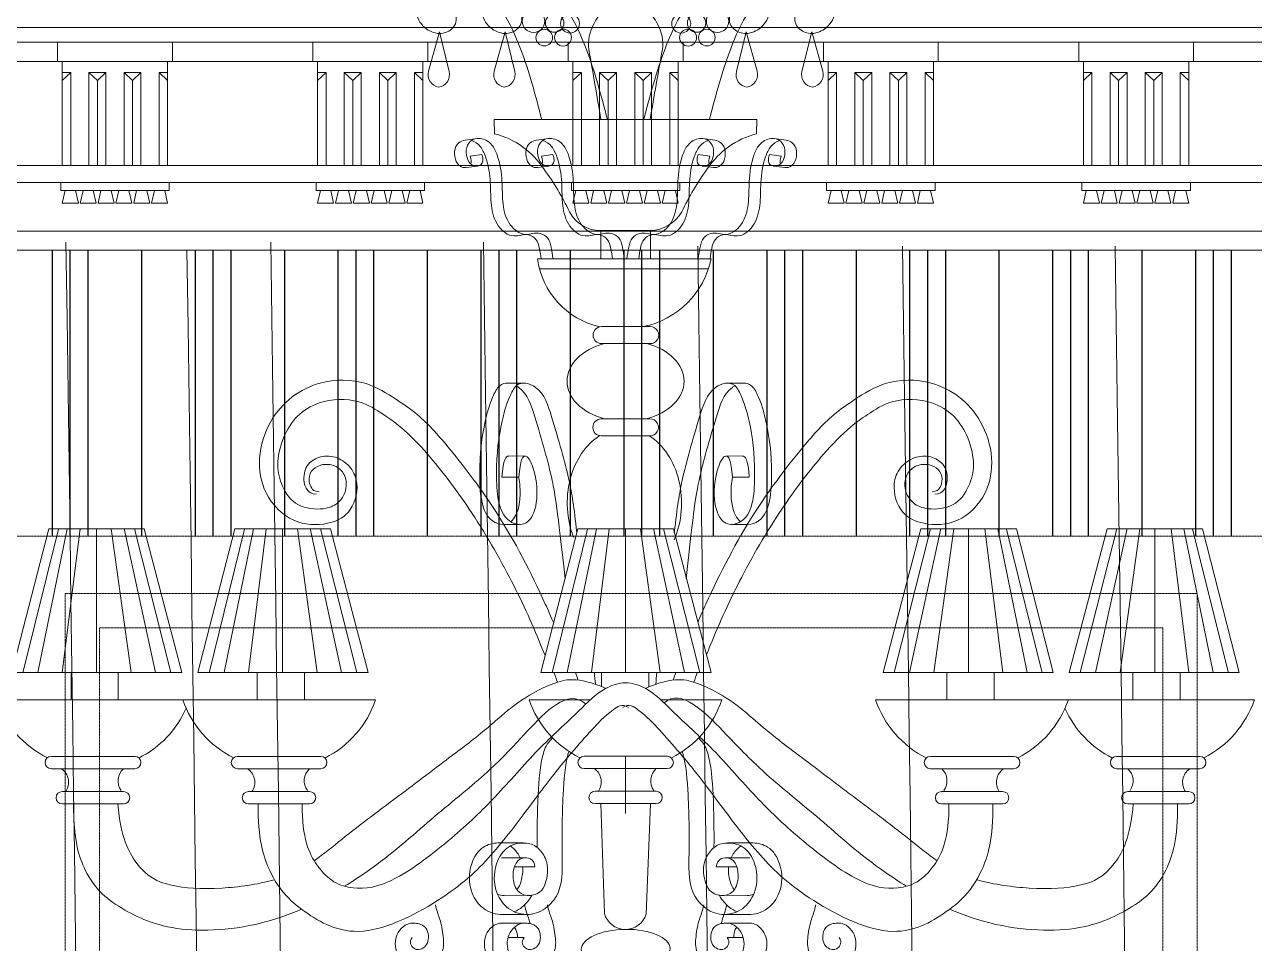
# Model space of a CAD drawing. Header units: inches. Extents: x 274057 to 444617, y 485849 to 635630.
# Drawn here: x 356319 to 357395, y 518693 to 519497 of the extents above; entities that cross this region are included whole.
import ezdxf

# ---------------------------------------------------------------- set-up
doc = ezdxf.new("R2010")
doc.units = ezdxf.units.IN
doc.header["$MEASUREMENT"] = 0
doc.linetypes.add('HIDDEN', pattern=[0.375, 0.25, -0.125])
for name, color, linetype, lineweight in [('CQ Architectural Window', 8, 'HIDDEN', 18), ('CQ gypsum 2', 42, 'Continuous', 0), ('level', 6, 'Continuous', 18), ('Lighting', 7, 'Continuous', 0)]:
    doc.layers.add(name, color=color, linetype=linetype, lineweight=lineweight)
for name, color, linetype in [('CQ curtains and frames', 252, 'Continuous'), ('CQ Light Elevation', 4, 'Continuous'), ('FURNITURE', 252, 'Continuous')]:
    doc.layers.add(name, color=color, linetype=linetype)

# ---------------------------------------------------------------- blocks, each defined once
blk = doc.blocks.new('CH2')
at = {"layer": 'Lighting', "lineweight": 0, "ltscale": 10}
for p, q in [((175813.2, 3681.2), (175823.8, 3682.6)), ((175875.6, 3681.2), (175886.2, 3682.6)), ((176031.7, 3681.2), (176021.1, 3682.6)), ((176094.1, 3681.2), (176083.5, 3682.6)), ((175817.6, 3667.3), (175827.8, 3668.6)), ((175880, 3667.3), (175890.1, 3668.6)), ((176027.3, 3667.3), (176017.1, 3668.6)), ((176089.7, 3667.3), (176079.5, 3668.6)), ((175814.3, 3657.3), (175824.2, 3658.6)), ((175876.6, 3657.3), (175886.6, 3658.6)), ((176030.6, 3657.3), (176020.7, 3658.6)), ((176093, 3657.3), (176083.1, 3658.6)), ((175932, 3602.1), (175932, 3577.5)), ((175932, 3602.1), (175975.3, 3602.1)), ((175975.3, 3602.1), (175975.3, 3577.5)), ((175878.3, 3568.6), (176026.1, 3568.6)), ((175848.7, 3468.7), (175864.6, 3468.8)), ((176058.6, 3468.7), (176042.7, 3468.8)), ((175850.7, 3405), (175865.7, 3405.1)), ((176056.6, 3405), (176041.5, 3405.1)), ((175845.5, 3386.5), (175860.2, 3386.5)), ((176061.8, 3386.5), (176047.1, 3386.5)), ((175847.1, 3345.2), (175860.9, 3345.2)), ((176060.1, 3345.2), (176046.3, 3345.2)), ((175457.6, 3341.1), (175426.5, 3215.4)), ((175439.7, 3215.8), (175465.3, 3341.3)), ((175460.9, 3215.8), (175476.6, 3341.3)), ((175490.9, 3215.8), (175490.9, 3341.3)), ((175521.2, 3215.8), (175503.8, 3341.5)), ((175542.5, 3215.8), (175515.1, 3341.6)), ((175524.1, 3341.3), (175556, 3215.8)), ((175620.4, 3341.1), (175589.3, 3215.4)), ((175602.5, 3215.8), (175628.1, 3341.3)), ((175623.7, 3215.8), (175639.3, 3341.3)), ((175653.6, 3215.8), (175653.6, 3341.3)), ((175684, 3215.8), (175666.6, 3341.5)), ((175705.3, 3215.8), (175677.9, 3341.6)), ((175686.9, 3341.3), (175718.7, 3215.8)), ((175920.4, 3341.1), (175889.3, 3215.4)), ((175902.5, 3215.8), (175928.1, 3341.3)), ((175923.7, 3215.8), (175939.3, 3341.3)), ((175953.6, 3215.8), (175953.6, 3341.3)), ((175984, 3215.8), (175966.6, 3341.5)), ((176005.3, 3215.8), (175977.9, 3341.6)), ((175986.9, 3341.3), (176018.7, 3215.8)), ((176220.4, 3341.3), (176188.5, 3215.8)), ((176202, 3215.8), (176229.4, 3341.6)), ((176223.3, 3215.8), (176240.7, 3341.5)), ((176253.6, 3215.8), (176253.6, 3341.3)), ((176283.6, 3215.8), (176267.9, 3341.3)), ((176304.8, 3215.8), (176279.2, 3341.3)), ((176286.9, 3341.1), (176318, 3215.4)), ((176383.2, 3341.3), (176351.3, 3215.8)), ((176364.7, 3215.8), (176392.2, 3341.6)), ((176386.1, 3215.8), (176403.4, 3341.5)), ((176416.4, 3215.8), (176416.4, 3341.3)), ((176446.3, 3215.8), (176430.7, 3341.3)), ((176467.6, 3215.8), (176442, 3341.3)), ((176449.6, 3341.1), (176480.8, 3215.4)), ((175953.6, 3142.5), (175953.6, 3092.5)), ((175842, 3066.7), (175864.4, 3066.7)), ((176065.3, 3066.7), (176042.9, 3066.7)), ((175845, 3053.8), (175866, 3053.8)), ((175874.4, 3045.9), (175856.4, 3045.9)), ((176032.9, 3045.9), (176050.9, 3045.9)), ((176062.3, 3053.8), (176041.2, 3053.8)), ((175871.7, 3021), (175847.4, 3020.8)), ((176035.6, 3021), (176059.9, 3020.8)), ((175844.5, 3004.2), (175868.4, 3004.2)), ((176062.7, 3004.2), (176038.8, 3004.2)), ((175865.5, 2996.7), (175845.9, 2996.7)), ((176041.8, 2996.7), (176061.4, 2996.7)), ((175864.9, 2984), (175850.8, 2984)), ((176042.4, 2984), (176056.4, 2984))]:
    blk.add_line(p, q, dxfattribs=at)
for points in [[(175790.8, 3776), (175781.3, 3741.5, 0.442098), (175790.1, 3727.5, 0.442098)], [(175790.8, 3776), (175799.3, 3741.2, -0.442098), (175790.1, 3727.5, -0.442098)], [(175848.2, 3776), (175838.7, 3741.5, 0.442098), (175847.5, 3727.5, 0.442098)], [(175848.2, 3776), (175856.7, 3741.2, -0.442098), (175847.5, 3727.5, -0.442098)], [(176059.1, 3776), (176050.6, 3741.2, 0.442098), (176059.8, 3727.5, 0.442098)], [(176059.1, 3776), (176068.6, 3741.5, -0.442098), (176059.8, 3727.5, -0.442098)], [(176116.5, 3776), (176107.9, 3741.2, 0.442098), (176117.2, 3727.5, 0.442098)], [(176116.5, 3776), (176126, 3741.5, -0.442098), (176117.2, 3727.5, -0.442098)], [(175921.5, 3760.5, -0.00175), (175932.1, 3699.3, -0.00175)], [(175985.8, 3760.5, 0.00175), (175975.1, 3699.3, 0.00175)], [(175953.6, 3699.3), (175838.8, 3699.3), (175839.1, 3686.8, -0.188329), (175882.1, 3656, -0.050283), (175904.5, 3618.5, 0.27671), (175932, 3602.1, -1.10617)], [(175953.6, 3699.3), (176068.4, 3699.3), (176068.1, 3686.8, 0.188329), (176025.1, 3656, 0.050283), (176002.8, 3618.5, -0.25755), (175975.3, 3602.1, 1.10617)], [(175876.5, 3577.5), (176028.5, 3577.5, -0.300303), (175969.1, 3518.2, -0.300303)], [(175931.1, 3518, -0.3134), (175876.5, 3577.5)], [(175975.1, 3518.2, -1.013574), (175975.1, 3503.3), (175932.7, 3503.3, -1), (175932.7, 3518.2), (175975.1, 3518.2)], [(175974.9, 3422.7, 1.013574), (175974.9, 3437.5), (175932.4, 3437.5, 1), (175932.4, 3422.7), (175974.9, 3422.7)], [(175447.9, 3141.1, -0.196976), (175403.6, 3192), (175403.6, 3192)], [(175569.3, 3184.5, -0.174016), (175527.8, 3141)], [(175566.4, 3192), (175735, 3192, -0.197353), (175690.6, 3141, -0.197353)], [(175610.7, 3141.1, -0.196976), (175566.4, 3192), (175566.4, 3192)], [(175913.6, 3141.1, -0.196982), (175869.3, 3192), (175869.3, 3192)], [(175984.3, 3192), (176037.9, 3192, -0.196598), (175993.8, 3141.1)], [(176340.9, 3192), (176172.2, 3192, 0.197353), (176216.7, 3141, 0.197353)], [(176296.6, 3141.1, 0.196976), (176340.9, 3192), (176340.9, 3192)], [(176337.9, 3184.5, 0.174016), (176379.4, 3141)], [(176459.3, 3141.1, 0.196976), (176503.6, 3192), (176503.6, 3192)], [(175487.9, 3142.4), (175451.4, 3142.4, 1), (175451.4, 3131.6), (175487.9, 3131.6)], [(175487.8, 3142.4), (175524.3, 3142.4, -1), (175524.3, 3131.6), (175487.8, 3131.6)], [(175650.7, 3142.4), (175614.2, 3142.4, 1), (175614.2, 3131.6), (175650.7, 3131.6)], [(175650.5, 3142.4), (175687, 3142.4, -1), (175687, 3131.6), (175650.5, 3131.6)], [(175953.8, 3142.5), (175917.3, 3142.5, 1), (175917.3, 3131.7), (175953.8, 3131.7)], [(175953.6, 3142.5), (175990.1, 3142.5, -1), (175990.1, 3131.7), (175953.6, 3131.7)], [(176256.7, 3142.4), (176220.2, 3142.4, 1), (176220.2, 3131.6), (176256.7, 3131.6)], [(176256.6, 3142.4), (176293.1, 3142.4, -1), (176293.1, 3131.6), (176256.6, 3131.6)], [(176419.5, 3142.4), (176383, 3142.4, 1), (176383, 3131.6), (176419.5, 3131.6)], [(176419.3, 3142.4), (176455.8, 3142.4, -1), (176455.8, 3131.6), (176419.3, 3131.6)], [(175460.3, 3131.6, -0.414469), (175464, 3111.7, 4.588402)], [(175487.9, 3131.6, -0.000511), (175487.8, 3131.6)], [(175514.4, 3131.6, 0.384575), (175512.5, 3112.6)], [(175623.1, 3131.6, -0.414469), (175626.8, 3111.7, 4.588402)], [(175650.7, 3131.6, -0.000511), (175650.5, 3131.6)], [(175677.2, 3131.6, 0.384575), (175675.3, 3112.6)], [(175926.2, 3131.7, -0.414469), (175929.9, 3111.9, 4.588402)], [(175980.3, 3131.7, 0.384575), (175978.4, 3112.7)], [(176230.1, 3131.6, -0.384575), (176232, 3112.6)], [(176256.6, 3131.6, 0.000511), (176256.7, 3131.6)], [(176284.2, 3131.6, 0.414469), (176280.5, 3111.7, -4.588402)], [(176392.9, 3131.6, -0.384575), (176394.8, 3112.6)], [(176419.3, 3131.6, 0.000511), (176419.5, 3131.6)], [(176447, 3131.6, 0.414469), (176443.3, 3111.7, -4.588402)], [(175487.8, 3111.7), (175461, 3111.7, 1), (175461, 3100.9), (175487.8, 3100.9)], [(175487.8, 3111.7), (175514.5, 3111.7, -1), (175514.5, 3100.9), (175487.8, 3100.9)], [(175650.5, 3111.7), (175623.8, 3111.7, 1), (175623.8, 3100.9), (175650.5, 3100.9)], [(175650.5, 3111.7), (175677.2, 3111.7, -1), (175677.2, 3100.9), (175650.5, 3100.9)], [(175953.6, 3111.9), (175926.9, 3111.9, 1), (175926.9, 3101.1), (175953.6, 3101.1)], [(175953.6, 3111.9), (175980.3, 3111.9, -1), (175980.3, 3101.1), (175953.6, 3101.1)], [(176256.7, 3111.7), (176230, 3111.7, 1), (176230, 3100.9), (176256.7, 3100.9)], [(176256.7, 3111.7), (176283.4, 3111.7, -1), (176283.4, 3100.9), (176256.7, 3100.9)], [(176419.5, 3111.7), (176392.8, 3111.7, 1), (176392.8, 3100.9), (176419.5, 3100.9)], [(176419.5, 3111.7), (176446.2, 3111.7, -1), (176446.2, 3100.9), (176419.5, 3100.9)], [(175932, 3101.1), (175935.1, 3005.1, 0.744296), (175971.6, 3004.4), (175975.3, 3101.1)]]:
    blk.add_lwpolyline(points, format="xyb", dxfattribs=at)
for points in [[(175416.8, 3215.8), (175565.6, 3215.8), (175532.6, 3341.3), (175449.1, 3341.3), (175416.8, 3215.8)], [(175579.6, 3215.8), (175728.4, 3215.8), (175695.4, 3341.3), (175611.9, 3341.3), (175579.6, 3215.8)], [(175879.6, 3215.8), (176028.4, 3215.8), (175995.4, 3341.3), (175911.9, 3341.3), (175879.6, 3215.8)], [(176327.7, 3215.8), (176178.9, 3215.8), (176211.9, 3341.3), (176295.4, 3341.3), (176327.7, 3215.8)], [(176490.4, 3215.8), (176341.7, 3215.8), (176374.7, 3341.3), (176458.2, 3341.3), (176490.4, 3215.8)], [(175932.7, 3203.5), (175932.7, 3215.8), (175973.9, 3215.8), (175973.9, 3203.2)], [(175403.6, 3192), (175572.2, 3192)], [(175869.3, 3192), (175923, 3192)], [(176503.6, 3192), (176335, 3192)]]:
    blk.add_lwpolyline(points, dxfattribs=at)
for points in [[(175468.6, 3215.8), (175509.9, 3215.8), (175509.9, 3192), (175468.6, 3192)], [(175631.4, 3215.8), (175672.7, 3215.8), (175672.7, 3192), (175631.4, 3192)], [(176275.9, 3215.8), (176234.6, 3215.8), (176234.6, 3192), (176275.9, 3192)], [(176438.6, 3215.8), (176397.4, 3215.8), (176397.4, 3192), (176438.6, 3192)]]:
    blk.add_lwpolyline(points, close=True, dxfattribs=at)
for centre, radius in [((175873.1, 3785.2), 9.83), ((175891.6, 3783.6), 8.05), ((175905, 3783.2), 8.31), ((176002.3, 3783.2), 8.31), ((176015.7, 3783.6), 8.05), ((176034.1, 3785.2), 9.83), ((175882.5, 3770.9), 7.24), ((175898.9, 3770.9), 7.38), ((176008.3, 3770.9), 7.38), ((176024.7, 3770.9), 7.24)]:
    blk.add_circle(centre, radius, dxfattribs=at)
at = {"layer": 'Lighting', "lineweight": 0, "ltscale": 10, "extrusion": (0, 0, -1)}
blk.add_ellipse((175954.9, 3773.5), major_axis=(27, 26), ratio=0.779884, start_param=3.63422, end_param=5.026458, dxfattribs=at)
at = {"layer": 'Lighting', "lineweight": 0, "ltscale": 10}
for centre, major_axis, ratio, start_param, end_param in [((175952.4, 3773.5), (-27, 26), 0.779884, 3.63422, 5.026458), ((175953.6, 3470.5), (-51.2, 0), 0.688098, 5.081988, 7.48679), ((175953.6, 3470.5), (-51.2, 0), 0.688098, 1.937988, 4.34279), ((175952.6, 3363.9), (0, 65.3), 0.765904, 6.727625, 8.333296), ((175952.6, 3363.9), (0, 65.3), 0.765904, 4.198963, 5.83448)]:
    blk.add_ellipse(centre, major_axis=major_axis, ratio=ratio, start_param=start_param, end_param=end_param, dxfattribs=at)
blk.add_ellipse((175953.7, 2974), major_axis=(-38.8, -0.5), ratio=0.44288, dxfattribs=at)
for points, knots in [([(175792.1, 3799.8), (175802, 3800.9), (175807.4, 3787.4), (175803.5, 3778.4), (175791.9, 3772.7), (175777, 3778.2), (175767.9, 3793.2), (175770.2, 3815.3), (175789.2, 3826.7), (175811.4, 3827.3), (175831.8, 3813), (175849, 3791.2), (175866.4, 3752.7), (175874.8, 3720.1), (175880.4, 3699.3)], [4.403028, 4.403028, 4.403028, 4.403028, 9.56811, 20.964738, 31.612324, 43.958579, 60.726256, 83.408847, 101.560249, 125.56561, 148.851356, 173.10479, 209.482672, 274.014099, 274.014099, 274.014099, 274.014099]), ([(175849.5, 3799.8), (175859.4, 3800.9), (175864.8, 3787.4), (175860.9, 3778.4), (175849.3, 3772.7), (175834.4, 3778.2), (175825.3, 3793.2), (175827.6, 3815.3), (175846.6, 3826.7), (175868.8, 3827.3), (175889.2, 3813), (175906.4, 3791.2), (175923.8, 3752.7), (175932.2, 3720.1), (175937.8, 3699.3)], [4.403028, 4.403028, 4.403028, 4.403028, 9.56811, 20.964738, 31.612324, 43.958579, 60.726256, 83.408847, 101.560249, 125.56561, 148.851356, 173.10479, 209.482672, 274.014099, 274.014099, 274.014099, 274.014099]), ([(176057.8, 3799.8), (176047.9, 3800.9), (176042.5, 3787.4), (176046.3, 3778.4), (176058, 3772.7), (176072.8, 3778.2), (176082, 3793.2), (176079.6, 3815.3), (176060.7, 3826.7), (176038.4, 3827.3), (176018.1, 3813), (176000.9, 3791.2), (175983.5, 3752.7), (175975.1, 3720.1), (175969.5, 3699.3)], [4.403028, 4.403028, 4.403028, 4.403028, 9.56811, 20.964738, 31.612324, 43.958579, 60.726256, 83.408847, 101.560249, 125.56561, 148.851356, 173.10479, 209.482672, 274.014099, 274.014099, 274.014099, 274.014099]), ([(176115.2, 3799.8), (176105.3, 3800.9), (176099.9, 3787.4), (176103.7, 3778.4), (176115.4, 3772.7), (176130.2, 3778.2), (176139.4, 3793.2), (176137, 3815.3), (176118, 3826.7), (176095.8, 3827.3), (176075.5, 3813), (176058.3, 3791.2), (176040.9, 3752.7), (176032.5, 3720.1), (176026.9, 3699.3)], [4.403028, 4.403028, 4.403028, 4.403028, 9.56811, 20.964738, 31.612324, 43.958579, 60.726256, 83.408847, 101.560249, 125.56561, 148.851356, 173.10479, 209.482672, 274.014099, 274.014099, 274.014099, 274.014099]), ([(175814.3, 3657.3), (175813.3, 3657.2), (175806.2, 3657.5), (175802.3, 3669.7), (175806.5, 3679), (175811.2, 3680.9), (175813.2, 3681.2)], [8.747919, 8.747919, 8.747919, 8.747919, 10.419618, 20.734993, 26.786565, 30.853799, 30.853799, 30.853799, 30.853799]), ([(175827.8, 3668.6), (175831.1, 3659.8), (175817.6, 3655), (175812.5, 3671), (175817.1, 3681.2), (175827.6, 3684.1), (175837.1, 3678.2), (175843.5, 3664), (175846.1, 3646.1), (175845.5, 3625.5), (175850.3, 3607.3), (175864.7, 3596), (175877.1, 3601.8), (175886.6, 3595.8), (175888.3, 3589.2), (175889.7, 3581.1), (175890.2, 3577.5)], [3.179476, 3.179476, 3.179476, 3.179476, 10.419618, 20.734993, 26.786565, 32.880226, 40.996489, 47.691493, 63.192823, 76.587605, 89.644491, 100.63042, 109.459269, 114.479875, 120.288523, 124.883505, 124.883505, 124.883505, 124.883505]), ([(175818.9, 3680.9), (175821.8, 3680), (175827.3, 3676), (175833.3, 3662.7), (175835.9, 3644.8), (175835.3, 3624.2), (175840.1, 3606), (175854.5, 3594.7), (175866.9, 3600.5), (175876.4, 3594.5), (175878.1, 3588.2), (175879.4, 3580.6), (175879.8, 3577.5)], [34.714988, 34.714988, 34.714988, 34.714988, 40.996489, 47.691493, 63.192823, 76.587605, 89.644491, 100.63042, 109.459269, 114.479875, 120.288523, 124.328869, 124.328869, 124.328869, 124.328869]), ([(175876.6, 3657.3), (175875.7, 3657.2), (175868.6, 3657.5), (175864.7, 3669.7), (175868.9, 3679), (175873.6, 3680.9), (175875.6, 3681.2)], [8.747919, 8.747919, 8.747919, 8.747919, 10.419618, 20.734993, 26.786565, 30.853799, 30.853799, 30.853799, 30.853799]), ([(175890.1, 3668.6), (175893.4, 3659.8), (175880, 3655), (175874.9, 3671), (175879.5, 3681.2), (175890, 3684.1), (175899.5, 3678.2), (175905.9, 3664), (175908.4, 3646.1), (175907.9, 3625.5), (175912.7, 3607.3), (175927.1, 3596), (175939.5, 3601.8), (175949, 3595.8), (175950.7, 3589.2), (175952.1, 3581.1), (175952.5, 3577.5)], [3.179476, 3.179476, 3.179476, 3.179476, 10.419618, 20.734993, 26.786565, 32.880226, 40.996489, 47.691493, 63.192823, 76.587605, 89.644491, 100.63042, 109.459269, 114.479875, 120.288523, 124.883505, 124.883505, 124.883505, 124.883505]), ([(175881.3, 3680.9), (175884.2, 3680), (175889.7, 3676), (175895.7, 3662.7), (175898.3, 3644.8), (175897.7, 3624.2), (175902.5, 3606), (175916.9, 3594.7), (175929.3, 3600.5), (175938.8, 3594.5), (175940.5, 3588.2), (175941.8, 3580.6), (175942.2, 3577.5)], [34.714988, 34.714988, 34.714988, 34.714988, 40.996489, 47.691493, 63.192823, 76.587605, 89.644491, 100.63042, 109.459269, 114.479875, 120.288523, 124.328869, 124.328869, 124.328869, 124.328869]), ([(176017.1, 3668.6), (176013.8, 3659.8), (176027.3, 3655), (176032.4, 3671), (176027.8, 3681.2), (176017.2, 3684.1), (176007.8, 3678.2), (176001.4, 3664), (175998.8, 3646.1), (175999.4, 3625.5), (175994.6, 3607.3), (175980.2, 3596), (175967.8, 3601.8), (175958.3, 3595.8), (175956.6, 3589.2), (175955.2, 3581.1), (175954.7, 3577.5)], [3.179476, 3.179476, 3.179476, 3.179476, 10.419618, 20.734993, 26.786565, 32.880226, 40.996489, 47.691493, 63.192823, 76.587605, 89.644491, 100.63042, 109.459269, 114.479875, 120.288523, 124.883505, 124.883505, 124.883505, 124.883505]), ([(176026, 3680.9), (176023, 3680), (176017.5, 3676), (176011.5, 3662.7), (176009, 3644.8), (176009.6, 3624.2), (176004.7, 3606), (175990.4, 3594.7), (175978, 3600.5), (175968.5, 3594.5), (175966.8, 3588.2), (175965.5, 3580.6), (175965.1, 3577.5)], [34.714988, 34.714988, 34.714988, 34.714988, 40.996489, 47.691493, 63.192823, 76.587605, 89.644491, 100.63042, 109.459269, 114.479875, 120.288523, 124.328869, 124.328869, 124.328869, 124.328869]), ([(176079.5, 3668.6), (176076.2, 3659.8), (176089.7, 3655), (176094.8, 3671), (176090.2, 3681.2), (176079.6, 3684.1), (176070.1, 3678.2), (176063.8, 3664), (176061.2, 3646.1), (176061.8, 3625.5), (176057, 3607.3), (176042.6, 3596), (176030.2, 3601.8), (176020.7, 3595.8), (176019, 3589.2), (176017.6, 3581.1), (176017.1, 3577.5)], [3.179476, 3.179476, 3.179476, 3.179476, 10.419618, 20.734993, 26.786565, 32.880226, 40.996489, 47.691493, 63.192823, 76.587605, 89.644491, 100.63042, 109.459269, 114.479875, 120.288523, 124.883505, 124.883505, 124.883505, 124.883505]), ([(176088.4, 3680.9), (176085.4, 3680), (176079.9, 3676), (176073.9, 3662.7), (176071.4, 3644.8), (176071.9, 3624.2), (176067.1, 3606), (176052.8, 3594.7), (176040.4, 3600.5), (176030.9, 3594.5), (176029.2, 3588.2), (176027.9, 3580.6), (176027.5, 3577.5)], [34.714988, 34.714988, 34.714988, 34.714988, 40.996489, 47.691493, 63.192823, 76.587605, 89.644491, 100.63042, 109.459269, 114.479875, 120.288523, 124.328869, 124.328869, 124.328869, 124.328869]), ([(176030.6, 3657.3), (176031.6, 3657.2), (176038.7, 3657.5), (176042.6, 3669.7), (176038.4, 3679), (176033.7, 3680.9), (176031.7, 3681.2)], [8.747919, 8.747919, 8.747919, 8.747919, 10.419618, 20.734993, 26.786565, 30.853799, 30.853799, 30.853799, 30.853799]), ([(176093, 3657.3), (176094, 3657.2), (176101.1, 3657.5), (176104.9, 3669.7), (176100.8, 3679), (176096, 3680.9), (176094.1, 3681.2)], [8.747919, 8.747919, 8.747919, 8.747919, 10.419618, 20.734993, 26.786565, 30.853799, 30.853799, 30.853799, 30.853799]), ([(175683.2, 3371.7), (175678.9, 3371.9), (175674, 3375.3), (175671.2, 3386.2), (175674.4, 3398.3), (175687.1, 3405.8), (175701.9, 3404.8), (175714.4, 3395.1), (175721.4, 3378), (175713.6, 3353.5), (175691.1, 3343.9), (175661, 3345.3), (175636.4, 3370.8), (175631.1, 3404.3), (175640.7, 3435), (175660.6, 3458), (175689.9, 3472.3), (175724.6, 3472.4), (175751.3, 3456), (175776.8, 3438.3), (175806.5, 3404.1), (175846.6, 3350.3), (175873.5, 3298.2), (175888.1, 3265.2), (175890.3, 3260)], [5.240394, 5.240394, 5.240394, 5.240394, 11.41493, 21.106414, 35.325861, 47.442854, 61.777747, 76.035388, 91.192803, 116.78749, 138.880626, 169.273341, 203.057586, 233.966507, 267.207208, 295.705415, 322.782281, 363.005445, 393.111535, 415.328851, 456.193016, 524.209537, 614.800521, 631.803332, 631.803332, 631.803332, 631.803332]), ([(175847.1, 3345.2), (175847, 3345.2), (175843.6, 3345), (175827.1, 3351.1), (175824.9, 3398.6), (175828.4, 3426.3), (175834.6, 3451), (175842.5, 3467.6), (175848.3, 3468.9), (175851.1, 3468.7)], [58.879736, 58.879736, 58.879736, 58.879736, 59.283056, 69.238421, 107.398225, 157.989763, 179.279076, 187.992246, 195.237318, 195.237318, 195.237318, 195.237318]), ([(175860.2, 3386.5), (175861.4, 3402.1), (175868.1, 3411.5), (175878.5, 3380.2), (175874, 3350.5), (175862.6, 3343.5), (175841.8, 3351.1), (175839.6, 3398.6), (175843.1, 3426.3), (175849.3, 3451), (175859, 3471.4), (175880.8, 3466), (175892.7, 3427.2), (175903.9, 3389), (175908.5, 3360.9), (175911, 3338)], [6.00394, 6.00394, 6.00394, 6.00394, 15.134941, 32.456985, 46.489328, 59.283056, 69.238421, 107.398225, 157.989763, 179.279076, 187.992246, 203.636252, 228.025372, 279.527044, 313.656266, 313.656266, 313.656266, 313.656266]), ([(175858.1, 3466.4), (175858.8, 3466), (175867.8, 3460.3), (175878, 3427.2), (175889.4, 3388.2), (175894, 3359.4), (175900.7, 3297.8)], [201.536149, 201.536149, 201.536149, 201.536149, 203.636252, 228.025372, 279.527044, 315.815611, 315.815611, 315.815611, 315.815611]), ([(176047.1, 3386.5), (176045.9, 3402.1), (176039.2, 3411.5), (176028.8, 3380.2), (176033.3, 3350.5), (176044.7, 3343.5), (176065.5, 3351.1), (176067.6, 3398.6), (176064.2, 3426.3), (176058, 3451), (176048.3, 3471.4), (176026.5, 3466), (176014.6, 3427.2), (176003.4, 3389), (175998.8, 3360.9), (175996.2, 3338)], [6.00394, 6.00394, 6.00394, 6.00394, 15.134941, 32.456985, 46.489328, 59.283056, 69.238421, 107.398225, 157.989763, 179.279076, 187.992246, 203.636252, 228.025372, 279.527044, 313.656266, 313.656266, 313.656266, 313.656266]), ([(176049.2, 3466.4), (176048.4, 3466), (176039.5, 3460.3), (176029.3, 3427.2), (176017.9, 3388.2), (176013.3, 3359.4), (176006.6, 3297.8)], [201.536149, 201.536149, 201.536149, 201.536149, 203.636252, 228.025372, 279.527044, 315.815611, 315.815611, 315.815611, 315.815611]), ([(176224.1, 3371.7), (176228.4, 3371.9), (176233.3, 3375.3), (176236.1, 3386.2), (176232.9, 3398.3), (176220.2, 3405.8), (176205.4, 3404.8), (176192.8, 3395.1), (176185.9, 3378), (176193.6, 3353.5), (176216.2, 3343.9), (176246.3, 3345.3), (176270.9, 3370.8), (176276.2, 3404.3), (176266.5, 3435), (176246.7, 3458), (176217.4, 3472.3), (176182.7, 3472.4), (176156, 3456), (176130.5, 3438.3), (176100.8, 3404.1), (176060.7, 3350.3), (176033.8, 3298.2), (176019.2, 3265.2), (176017, 3260)], [5.240394, 5.240394, 5.240394, 5.240394, 11.41493, 21.106414, 35.325861, 47.442854, 61.777747, 76.035388, 91.192803, 116.78749, 138.880626, 169.273341, 203.057586, 233.966507, 267.207208, 295.705415, 322.782281, 363.005445, 393.111535, 415.328851, 456.193016, 524.209537, 614.800521, 631.803332, 631.803332, 631.803332, 631.803332]), ([(176060.1, 3345.2), (176060.3, 3345.2), (176063.7, 3345), (176080.2, 3351.1), (176082.4, 3398.6), (176078.9, 3426.3), (176072.7, 3451), (176064.8, 3467.6), (176058.9, 3468.9), (176056.2, 3468.7)], [58.879736, 58.879736, 58.879736, 58.879736, 59.283056, 69.238421, 107.398225, 157.989763, 179.279076, 187.992246, 195.237318, 195.237318, 195.237318, 195.237318]), ([(175685.6, 3373.7), (175681.1, 3374.3), (175678.2, 3377.6), (175676.4, 3383.3), (175677.3, 3392), (175686.6, 3397.9), (175698.2, 3398.2), (175708.2, 3390.5), (175710.7, 3375.8), (175703.4, 3363), (175688.3, 3357.4), (175664.4, 3360.3), (175652.6, 3378), (175647.8, 3397), (175652.6, 3419.9), (175665.1, 3440.8), (175687.9, 3454.9), (175719.3, 3455.8), (175740.4, 3442.6), (175760.7, 3428.1), (175786.2, 3401.2), (175818.8, 3358), (175851.9, 3302.1), (175872.7, 3256.8), (175881.8, 3233.9), (175882.9, 3231.2)], [5.240394, 5.240394, 5.240394, 5.240394, 11.41493, 21.106414, 35.325861, 47.442854, 61.777747, 76.035388, 91.192803, 116.78749, 138.880626, 169.273341, 203.057586, 233.966507, 267.207208, 295.705415, 322.782281, 363.005445, 393.111535, 415.328851, 456.193016, 524.209537, 614.800521, 696.044826, 707.117277, 707.117277, 707.117277, 707.117277]), ([(176221.7, 3373.7), (176226.1, 3374.3), (176229.1, 3377.6), (176230.9, 3383.3), (176229.9, 3392), (176220.7, 3397.9), (176209.1, 3398.2), (176199.1, 3390.5), (176196.6, 3375.8), (176203.9, 3363), (176218.9, 3357.4), (176242.8, 3360.3), (176254.6, 3378), (176259.5, 3397), (176254.7, 3419.9), (176242.2, 3440.8), (176219.4, 3454.9), (176187.9, 3455.8), (176166.8, 3442.6), (176146.5, 3428.1), (176121.1, 3401.2), (176088.4, 3358), (176055.3, 3302.1), (176034.6, 3256.8), (176025.5, 3233.9), (176024.4, 3231.2)], [5.240394, 5.240394, 5.240394, 5.240394, 11.41493, 21.106414, 35.325861, 47.442854, 61.777747, 76.035388, 91.192803, 116.78749, 138.880626, 169.273341, 203.057586, 233.966507, 267.207208, 295.705415, 322.782281, 363.005445, 393.111535, 415.328851, 456.193016, 524.209537, 614.800521, 696.044826, 707.117277, 707.117277, 707.117277, 707.117277]), ([(175845.5, 3386.5), (175846.7, 3402.1), (175849, 3405.4), (175851.3, 3405), (175851.4, 3405)], [6.00394, 6.00394, 6.00394, 6.00394, 15.134941, 15.20842, 15.20842, 15.20842, 15.20842]), ([(176061.8, 3386.5), (176060.6, 3402.1), (176058.3, 3405.4), (176055.9, 3405), (176055.9, 3405)], [6.00394, 6.00394, 6.00394, 6.00394, 15.134941, 15.20842, 15.20842, 15.20842, 15.20842]), ([(175860.1, 3386.5), (175860.6, 3383.9), (175862.4, 3371), (175860, 3355.2), (175854.8, 3348.9), (175853.2, 3347.6)], [28.818813, 28.818813, 28.818813, 28.818813, 32.456985, 46.489328, 52.402229, 52.402229, 52.402229, 52.402229]), ([(176047.1, 3386.5), (176046.7, 3383.9), (176044.9, 3371), (176047.3, 3355.2), (176052.4, 3348.9), (176054.1, 3347.6)], [28.818813, 28.818813, 28.818813, 28.818813, 32.456985, 46.489328, 52.402229, 52.402229, 52.402229, 52.402229]), ([(175670.9, 3100.9), (175670.5, 3070.6), (175686.5, 3037.1), (175712.1, 3024.5), (175748.6, 3029.2), (175803.8, 3071.7), (175842.1, 3108.4), (175875.4, 3148.2), (175910.9, 3179.6), (175931.4, 3201.2), (175947.5, 3206.7), (175953.6, 3206.7)], [20.278952, 20.278952, 20.278952, 20.278952, 73.781963, 152.631178, 221.399686, 286.417652, 349.897691, 422.981455, 490.454622, 538.299878, 567.495277, 567.495277, 567.495277, 567.495277]), ([(175681.3, 3051.2), (175689.7, 3057), (175713.6, 3077), (175756.4, 3108.5), (175801.9, 3143.3), (175834.3, 3167.5), (175870.5, 3201.3), (175910.9, 3212.8), (175936.5, 3201.9)], [314.255852, 314.255852, 314.255852, 314.255852, 349.897691, 422.981455, 490.454622, 538.299878, 583.602372, 599.991662, 599.991662, 599.991662, 599.991662]), ([(176236.4, 3100.9), (176236.7, 3070.6), (176220.8, 3037.1), (176195.1, 3024.5), (176158.7, 3029.2), (176103.5, 3071.7), (176065.2, 3108.4), (176031.9, 3148.2), (175996.3, 3179.6), (175975.9, 3201.2), (175959.7, 3206.7), (175953.6, 3206.7)], [20.278952, 20.278952, 20.278952, 20.278952, 73.781963, 152.631178, 221.399686, 286.417652, 349.897691, 422.981455, 490.454622, 538.299878, 567.495277, 567.495277, 567.495277, 567.495277]), ([(176226, 3051.2), (176217.5, 3057), (176193.7, 3077), (176150.8, 3108.5), (176105.4, 3143.3), (176073, 3167.5), (176036.8, 3201.3), (175996.4, 3212.8), (175970.8, 3201.9)], [314.255852, 314.255852, 314.255852, 314.255852, 349.897691, 422.981455, 490.454622, 538.299878, 583.602372, 599.991662, 599.991662, 599.991662, 599.991662]), ([(175707.9, 3028.8), (175714.5, 3032.9), (175746.3, 3054), (175781.2, 3086.4), (175828.3, 3123.6), (175855, 3150.3), (175903.3, 3202.9), (175918.8, 3188.1)], [332.350352, 332.350352, 332.350352, 332.350352, 349.897691, 422.981455, 490.454622, 538.299878, 573.875919, 573.875919, 573.875919, 573.875919]), ([(176199.3, 3028.8), (176192.8, 3032.9), (176161, 3054), (176126.1, 3086.4), (176079, 3123.6), (176052.3, 3150.3), (176002.3, 3202.7), (175987.4, 3189.1)], [332.350352, 332.350352, 332.350352, 332.350352, 349.897691, 422.981455, 490.454622, 538.299878, 573.875919, 573.875919, 573.875919, 573.875919]), ([(175632.3, 3100.9), (175631.9, 3070.5), (175643.8, 3031.6), (175669.8, 3006.3), (175721.6, 2978.1), (175803.5, 3022.1), (175842.1, 3060.7), (175882.4, 3116.5), (175903.8, 3142.9), (175924.1, 3165.8), (175936.7, 3179.3), (175950.5, 3188.7), (175956.2, 3185.3)], [20.277402, 20.277402, 20.277402, 20.277402, 73.781963, 152.631178, 221.399686, 286.417652, 349.897691, 422.981455, 490.454622, 538.299878, 583.602372, 603.111427, 603.111427, 603.111427, 603.111427]), ([(176274.9, 3100.9), (176275.3, 3070.5), (176263.5, 3031.6), (176237.5, 3006.3), (176185.7, 2978.1), (176103.8, 3022.1), (176065.2, 3060.7), (176024.8, 3116.5), (176003.5, 3142.9), (175983.2, 3165.8), (175970.6, 3179.3), (175956.7, 3188.7), (175951.1, 3185.3)], [20.277402, 20.277402, 20.277402, 20.277402, 73.781963, 152.631178, 221.399686, 286.417652, 349.897691, 422.981455, 490.454622, 538.299878, 583.602372, 603.111427, 603.111427, 603.111427, 603.111427]), ([(175889.8, 3158.5), (175884.4, 3153.1), (175879.4, 3141), (175876.5, 3104.4), (175876.2, 3078.1), (175876.3, 3062.7)], [18.812439, 18.812439, 18.812439, 18.812439, 34.56022, 71.049091, 117.332807, 117.332807, 117.332807, 117.332807]), ([(176017.4, 3158.5), (176022.8, 3153.1), (176027.9, 3141), (176030.8, 3104.4), (176031.1, 3078.1), (176030.9, 3062.7)], [18.812439, 18.812439, 18.812439, 18.812439, 34.56022, 71.049091, 117.332807, 117.332807, 117.332807, 117.332807]), ([(175904, 3146.7), (175903.8, 3146.2), (175900.8, 3135.8), (175898, 3101.2), (175898, 3062.1), (175898.7, 3025.6), (175884.4, 3008.8), (175868.9, 3002), (175850.5, 3007.4), (175838.3, 3025.1), (175837.7, 3045.3), (175848.7, 3064.7), (175867, 3068), (175877.7, 3063), (175886.3, 3050.1), (175885.7, 3037.2), (175879.5, 3020.4), (175860, 3018.6), (175853.3, 3038.3), (175858.5, 3057.2), (175873.8, 3052.9), (175874.4, 3045.9)], [32.598951, 32.598951, 32.598951, 32.598951, 34.56022, 71.049091, 126.127635, 160.014674, 172.556475, 189.97829, 209.520245, 226.45718, 252.858924, 269.608384, 284.007324, 296.187952, 307.822454, 325.59105, 333.212939, 352.705881, 362.942117, 379.891299, 390.940223, 390.940223, 390.940223, 390.940223]), ([(176003.3, 3146.7), (176003.4, 3146.2), (176006.5, 3135.8), (176009.3, 3101.2), (176009.3, 3062.1), (176008.6, 3025.6), (176022.9, 3008.8), (176038.4, 3002), (176056.8, 3007.4), (176069, 3025.1), (176069.6, 3045.3), (176058.6, 3064.7), (176040.3, 3068), (176029.6, 3063), (176020.9, 3050.1), (176021.6, 3037.2), (176027.8, 3020.4), (176047.3, 3018.6), (176054, 3038.3), (176048.8, 3057.2), (176033.4, 3052.9), (176032.9, 3045.9)], [32.598951, 32.598951, 32.598951, 32.598951, 34.56022, 71.049091, 126.127635, 160.014674, 172.556475, 189.97829, 209.520245, 226.45718, 252.858924, 269.608384, 284.007324, 296.187952, 307.822454, 325.59105, 333.212939, 352.705881, 362.942117, 379.891299, 390.940223, 390.940223, 390.940223, 390.940223]), ([(175470.9, 3100.9), (175470.5, 3070.5), (175482.3, 3031.7), (175510.1, 3009), (175561.2, 2986), (175629.5, 2992.6), (175664, 3006.1), (175670.1, 3008.8)], [20.277404, 20.277404, 20.277404, 20.277404, 73.781963, 152.631178, 221.399686, 286.417652, 300.922096, 300.922096, 300.922096, 300.922096]), ([(175509.6, 3100.9), (175512.1, 3071.3), (175528.8, 3040.3), (175551.7, 3028.5), (175591.7, 3025.3), (175631.3, 3030.2), (175646.6, 3034.6)], [20.302578, 20.302578, 20.302578, 20.302578, 73.781963, 152.631178, 221.399686, 271.37969, 271.37969, 271.37969, 271.37969]), ([(176436.4, 3100.9), (176436.8, 3070.5), (176424.9, 3031.7), (176397.2, 3009), (176346.1, 2986), (176277.8, 2992.6), (176243.3, 3006.1), (176237.1, 3008.8)], [20.277404, 20.277404, 20.277404, 20.277404, 73.781963, 152.631178, 221.399686, 286.417652, 300.922096, 300.922096, 300.922096, 300.922096]), ([(176397.7, 3100.9), (176395.1, 3071.3), (176378.5, 3040.3), (176355.6, 3028.5), (176315.5, 3025.3), (176275.9, 3030.2), (176260.7, 3034.6)], [20.302578, 20.302578, 20.302578, 20.302578, 73.781963, 152.631178, 221.399686, 271.37969, 271.37969, 271.37969, 271.37969]), ([(175846.5, 3004.2), (175840.4, 3004), (175828.4, 3007.7), (175816.5, 3025.1), (175815.9, 3045.3), (175826.3, 3063.7), (175837.7, 3066.6), (175842, 3066.7)], [190.977575, 190.977575, 190.977575, 190.977575, 209.520245, 226.45718, 252.858924, 269.608384, 281.155564, 281.155564, 281.155564, 281.155564]), ([(176060.8, 3004.2), (176066.8, 3004), (176078.8, 3007.7), (176090.8, 3025.1), (176091.4, 3045.3), (176080.9, 3063.7), (176069.6, 3066.6), (176065.3, 3066.7)], [190.977575, 190.977575, 190.977575, 190.977575, 209.520245, 226.45718, 252.858924, 269.608384, 281.155564, 281.155564, 281.155564, 281.155564]), ([(175852.7, 3064), (175853.7, 3063.4), (175857.1, 3060.8), (175860, 3056.9), (175861.4, 3053.8)], [292.463268, 292.463268, 292.463268, 292.463268, 296.187952, 305.785245, 305.785245, 305.785245, 305.785245]), ([(176054.5, 3064), (176053.5, 3063.4), (176050.2, 3060.8), (176047.3, 3056.9), (176045.9, 3053.8)], [292.463268, 292.463268, 292.463268, 292.463268, 296.187952, 305.785245, 305.785245, 305.785245, 305.785245]), ([(175863.6, 3045.9), (175864, 3041.9), (175863.1, 3035.1), (175860.4, 3027.8), (175858.6, 3025.7)], [313.757087, 313.757087, 313.757087, 313.757087, 325.59105, 333.051171, 333.051171, 333.051171, 333.051171]), ([(176043.7, 3045.9), (176043.3, 3041.9), (176044.2, 3035.1), (176046.8, 3027.8), (176048.6, 3025.7)], [313.757087, 313.757087, 313.757087, 313.757087, 325.59105, 333.051171, 333.051171, 333.051171, 333.051171]), ([(175766.9, 2984), (175763.9, 2980.4), (175767.4, 2973.9), (175772.3, 2973.3), (175776.4, 2974.4), (175780.3, 2977.8), (175781.6, 2983.9), (175780.7, 2989.8), (175778.3, 2993.3), (175775.3, 2995.3), (175770.6, 2996.7), (175765.5, 2996.9), (175759.5, 2994.5), (175754.2, 2989), (175751.7, 2980.5), (175752.7, 2971.8), (175756, 2965), (175761.3, 2961), (175765.9, 2958.6), (175771.2, 2957.7), (175776.6, 2957.4), (175782.8, 2959.3), (175789, 2963.4), (175793.4, 2970.2), (175794.8, 2977.9), (175794.2, 2985.4), (175793.1, 2992.8), (175791.3, 2999.7), (175789.1, 3005.7), (175787.9, 3010.1), (175787.3, 3012.5)], [2.108254, 2.108254, 2.108254, 2.108254, 8.085166, 12.50685, 14.885868, 20.519944, 26.674141, 33.330345, 35.528211, 39.310726, 43.903204, 49.209533, 54.230464, 62.958843, 71.070108, 79.530462, 88.287203, 93.310544, 99.439391, 103.510806, 110.620071, 116.069538, 124.000808, 132.545414, 140.030122, 147.069237, 155.092864, 162.199636, 168.179889, 175.513572, 175.513572, 175.513572, 175.513572]), ([(175864.9, 2984), (175861.8, 2980.4), (175865.3, 2973.9), (175870.2, 2973.3), (175874.3, 2974.4), (175878.2, 2977.8), (175879.5, 2983.9), (175878.6, 2989.8), (175876.2, 2993.3), (175873.2, 2995.3), (175868.6, 2996.7), (175863.4, 2996.9), (175857.4, 2994.5), (175852.2, 2989), (175849.6, 2980.5), (175850.6, 2971.8), (175853.9, 2965), (175859.2, 2961), (175863.9, 2958.6), (175869.1, 2957.7), (175874.5, 2957.4), (175880.7, 2959.3), (175886.9, 2963.4), (175891.3, 2970.2), (175892.8, 2977.9), (175892.1, 2985.4), (175891, 2992.8), (175889.3, 2999.7), (175887, 3005.7), (175885.8, 3010.1), (175885.2, 3012.5)], [2.108254, 2.108254, 2.108254, 2.108254, 8.085166, 12.50685, 14.885868, 20.519944, 26.674141, 33.330345, 35.528211, 39.310726, 43.903204, 49.209533, 54.230464, 62.958843, 71.070108, 79.530462, 88.287203, 93.310544, 99.439391, 103.510806, 110.620071, 116.069538, 124.000808, 132.545414, 140.030122, 147.069237, 155.092864, 162.199636, 168.179889, 175.513572, 175.513572, 175.513572, 175.513572]), ([(175871.7, 3021), (175871.6, 3020.8), (175869.5, 3016.9), (175864.7, 3011.3), (175858.8, 3007.6), (175856.3, 3006.5)], [159.19961, 159.19961, 159.19961, 159.19961, 160.014674, 172.556475, 180.684118, 180.684118, 180.684118, 180.684118]), ([(175870.1, 2996.2), (175869.8, 2997.5), (175868.9, 3000.7), (175867, 3005.7), (175865.8, 3010.1), (175865.2, 3012.5)], [158.214146, 158.214146, 158.214146, 158.214146, 162.199636, 168.179889, 175.513572, 175.513572, 175.513572, 175.513572]), ([(176042.4, 2984), (176045.5, 2980.4), (176041.9, 2973.9), (176037, 2973.3), (176032.9, 2974.4), (176029, 2977.8), (176027.8, 2983.9), (176028.7, 2989.8), (176031, 2993.3), (176034.1, 2995.3), (176038.7, 2996.7), (176043.9, 2996.9), (176049.9, 2994.5), (176055.1, 2989), (176057.7, 2980.5), (176056.7, 2971.8), (176053.3, 2965), (176048.1, 2961), (176043.4, 2958.6), (176038.1, 2957.7), (176032.7, 2957.4), (176026.5, 2959.3), (176020.3, 2963.4), (176015.9, 2970.2), (176014.5, 2977.9), (176015.2, 2985.4), (176016.2, 2992.8), (176018, 2999.7), (176020.3, 3005.7), (176021.4, 3010.1), (176022.1, 3012.5)], [2.108254, 2.108254, 2.108254, 2.108254, 8.085166, 12.50685, 14.885868, 20.519944, 26.674141, 33.330345, 35.528211, 39.310726, 43.903204, 49.209533, 54.230464, 62.958843, 71.070108, 79.530462, 88.287203, 93.310544, 99.439391, 103.510806, 110.620071, 116.069538, 124.000808, 132.545414, 140.030122, 147.069237, 155.092864, 162.199636, 168.179889, 175.513572, 175.513572, 175.513572, 175.513572]), ([(176035.6, 3021), (176035.7, 3020.8), (176037.8, 3016.9), (176042.6, 3011.3), (176048.5, 3007.6), (176051, 3006.5)], [159.19961, 159.19961, 159.19961, 159.19961, 160.014674, 172.556475, 180.684118, 180.684118, 180.684118, 180.684118]), ([(176037.1, 2996.2), (176037.5, 2997.5), (176038.4, 3000.7), (176040.3, 3005.7), (176041.4, 3010.1), (176042.1, 3012.5)], [158.214146, 158.214146, 158.214146, 158.214146, 162.199636, 168.179889, 175.513572, 175.513572, 175.513572, 175.513572]), ([(176140.3, 2984), (176143.4, 2980.4), (176139.9, 2973.9), (176135, 2973.3), (176130.9, 2974.4), (176127, 2977.8), (176125.7, 2983.9), (176126.6, 2989.8), (176129, 2993.3), (176132, 2995.3), (176136.7, 2996.7), (176141.8, 2996.9), (176147.8, 2994.5), (176153, 2989), (176155.6, 2980.5), (176154.6, 2971.8), (176151.3, 2965), (176146, 2961), (176141.4, 2958.6), (176136.1, 2957.7), (176130.7, 2957.4), (176124.5, 2959.3), (176118.3, 2963.4), (176113.9, 2970.2), (176112.5, 2977.9), (176113.1, 2985.4), (176114.2, 2992.8), (176116, 2999.7), (176118.2, 3005.7), (176119.4, 3010.1), (176120, 3012.5)], [2.108254, 2.108254, 2.108254, 2.108254, 8.085166, 12.50685, 14.885868, 20.519944, 26.674141, 33.330345, 35.528211, 39.310726, 43.903204, 49.209533, 54.230464, 62.958843, 71.070108, 79.530462, 88.287203, 93.310544, 99.439391, 103.510806, 110.620071, 116.069538, 124.000808, 132.545414, 140.030122, 147.069237, 155.092864, 162.199636, 168.179889, 175.513572, 175.513572, 175.513572, 175.513572]), ([(175845.9, 2996.7), (175845, 2996.7), (175842.5, 2996.5), (175837.4, 2994.5), (175832.2, 2989), (175829.6, 2980.5), (175830.6, 2971.8), (175833.9, 2965), (175839.2, 2961), (175843.9, 2958.6), (175848.2, 2957.9), (175850.8, 2957.7), (175852.1, 2957.7)], [46.764285, 46.764285, 46.764285, 46.764285, 49.209533, 54.230464, 62.958843, 71.070108, 79.530462, 88.287203, 93.310544, 99.439391, 103.510806, 107.585614, 107.585614, 107.585614, 107.585614]), ([(175859.1, 2984), (175859.1, 2986.4), (175858.6, 2989.8), (175856.9, 2992.3), (175856.3, 2992.9), (175856.3, 2993)], [26.756358, 26.756358, 26.756358, 26.756358, 33.330345, 35.528211, 35.760009, 35.760009, 35.760009, 35.760009]), ([(176048.2, 2984), (176048.1, 2986.4), (176048.7, 2989.8), (176050.4, 2992.3), (176050.9, 2992.9), (176051, 2993)], [26.756358, 26.756358, 26.756358, 26.756358, 33.330345, 35.528211, 35.760009, 35.760009, 35.760009, 35.760009]), ([(176061.4, 2996.7), (176062.2, 2996.7), (176064.8, 2996.5), (176069.9, 2994.5), (176075.1, 2989), (176077.7, 2980.5), (176076.7, 2971.8), (176073.3, 2965), (176068.1, 2961), (176063.4, 2958.6), (176059.1, 2957.9), (176056.5, 2957.7), (176055.2, 2957.7)], [46.764285, 46.764285, 46.764285, 46.764285, 49.209533, 54.230464, 62.958843, 71.070108, 79.530462, 88.287203, 93.310544, 99.439391, 103.510806, 107.585614, 107.585614, 107.585614, 107.585614])]:
    blk.add_open_spline(points, degree=3, knots=knots, dxfattribs=at)
for points in [[(175817.6, 3667.3), (175818.7, 3664.2), (175818.8, 3662), (175818.2, 3660.4)], [(175880, 3667.3), (175881.1, 3664.2), (175881.2, 3662), (175880.6, 3660.4)], [(176027.3, 3667.3), (176026.1, 3664.2), (176026.1, 3662), (176026.6, 3660.4)], [(176089.7, 3667.3), (176088.5, 3664.2), (176088.5, 3662), (176089, 3660.4)], [(175890.9, 3215.8), (175892, 3213), (175893, 3210.2), (175894, 3207.3)], [(175909.8, 3215.8), (175910.6, 3213.6), (175911.3, 3211.4), (175912, 3209.1)], [(175926.3, 3215.8), (175926.6, 3212.4), (175926.9, 3208.9), (175927.2, 3205.5)], [(175981, 3215.8), (175980.7, 3212.4), (175980.3, 3208.9), (175980, 3205.5)], [(175997.5, 3215.8), (175996.7, 3213.6), (175996, 3211.4), (175995.2, 3209.1)], [(176016.3, 3215.8), (176015.3, 3213), (176014.3, 3210.2), (176013.3, 3207.3)], [(175847.4, 3020.8), (175845.4, 3020.8), (175843.5, 3021.2), (175841.7, 3021.9)], [(176059.9, 3020.8), (176061.8, 3020.8), (176063.8, 3021.2), (176065.5, 3021.9)]]:
    blk.add_open_spline(points, degree=3, dxfattribs=at)
blk = doc.blocks.new('chand')
at = {"layer": 'level', "color": 1, "lineweight": 0}
blk.add_blockref('CH2', (-175953.6, -4160.9, 0), dxfattribs=at)
blk = doc.blocks.new('ff-15 window')
at = {"layer": 'CQ Architectural Window', "elevation": 0}
for points in [[(354831.9, 513252.5), (359931.9, 513252.5), (359931.9, 510602.5), (354831.9, 510602.5)], [(357881.9, 513202.5), (356891.9, 513202.5), (356891.9, 510652.5), (357881.9, 510652.5)], [(357851.9, 513172.5), (356921.9, 513172.5), (356921.9, 510682.5), (357851.9, 510682.5)]]:
    blk.add_lwpolyline(points, close=True, dxfattribs=at)
blk = doc.blocks.new('curtain')
at = {"layer": 'FURNITURE', "lineweight": 0}
for points in [[(316.9, 9.4, 0), (319.7, 33.1, 0), (341.6, 222.8, 0), (342.6, 520.7, 0), (342.6, 937.8, 0), (352.8, 1246.2, 0), (352.8, 1246.2, 0), (352.8, 1246.2, 0), (352.8, 1246.2, 0), (356, 1343.2, 0), (359.2, 1440.2, 0), (338.7, 2883.1, 0)], [(496.1, 9.4, 0), (498.8, 33.1, 0), (520.7, 222.8, 0), (521.7, 520.7, 0), (521.7, 937.8, 0), (531.9, 1246.2, 0), (531.9, 1246.2, 0), (531.9, 1246.2, 0), (531.9, 1246.2, 0), (535.1, 1343.2, 0), (538.3, 1440.2, 0), (517.8, 2883.1, 0)], [(682.1, 9.4, 0), (684.8, 33.1, 0), (706.7, 222.8, 0), (707.7, 520.7, 0), (707.7, 937.8, 0), (717.9, 1246.2, 0), (717.9, 1246.2, 0), (717.9, 1246.2, 0), (717.9, 1246.2, 0), (721.1, 1343.2, 0), (724.3, 1440.2, 0), (703.8, 2883.1, 0)], [(422.7, 2.2), (425.5, 25.9), (447.3, 215.6), (448.4, 513.4), (448.4, 930.6), (458.6, 1238.9, 0), (458.6, 1238.9, 0), (458.6, 1238.9, 0), (458.6, 1238.9, 0), (461.8, 1335.9, 0), (465, 1433, 0), (444.5, 2875.9, 0)], [(869.4, 5.8, 0), (872.2, 29.5, 0), (894, 219.2, 0), (895.1, 517.1, 0), (895.1, 934.2, 0), (905.3, 1242.5, 0), (905.3, 1242.5, 0), (905.3, 1242.5, 0), (905.3, 1242.5, 0), (908.5, 1339.6, 0), (911.7, 1436.6, 0), (891.2, 2879.5, 0)], [(1048.5, 5.8, 0), (1051.3, 29.5, 0), (1073.1, 219.2, 0), (1074.2, 517.1, 0), (1074.2, 934.2, 0), (1084.4, 1242.5, 0), (1084.4, 1242.5, 0), (1084.4, 1242.5, 0), (1084.4, 1242.5, 0), (1087.6, 1339.6, 0), (1090.8, 1436.6, 0), (1070.3, 2879.5, 0)], [(1234.5, 5.8, 0), (1237.3, 29.5, 0), (1259.1, 219.2, 0), (1260.2, 517.1, 0), (1260.2, 934.2, 0), (1270.4, 1242.5, 0), (1270.4, 1242.5, 0), (1270.4, 1242.5, 0), (1270.4, 1242.5, 0), (1273.6, 1339.6, 0), (1276.8, 1436.6, 0), (1256.3, 2879.5, 0)]]:
    blk.add_open_spline(points, degree=3, knots=[0, 0, 0, 0, 71.629295, 572.783283, 1105.042084, 1105.042084, 1105.042084, 1105.044075, 1105.044075, 1105.044075, 1272.514684, 1272.514684, 1272.514684, 1272.514684], dxfattribs=at)
blk = doc.blocks.new('A$C11B46C9D')
at = {"layer": 'CQ gypsum 2', "lineweight": 0}
for p, q in [((0, 194.7), (223.3, 194.7)), ((0, 182), (223.3, 182)), ((61.4, 182), (61.4, 165.2)), ((161.9, 182), (223.3, 182)), ((161.9, 182), (161.9, 165.2)), ((0, 165.2), (223.3, 165.2)), ((65.6, 165.2), (65.6, 74.1)), ((157.7, 165.2), (157.7, 74.1)), ((161.9, 165.2), (223.3, 165.2)), ((65.6, 155.4), (73, 155.4)), ((65.6, 148.4), (73, 155.4)), ((73, 155.4), (73, 74.1)), ((88.9, 155.4), (88.9, 74.1)), ((88.9, 155.4), (96.3, 148.4)), ((88.9, 155.4), (103.7, 155.4)), ((96.3, 148.4), (103.7, 155.4)), ((103.7, 155.4), (103.7, 74.1)), ((119.6, 155.4), (119.6, 74.1)), ((119.6, 155.4), (134.4, 155.4)), ((119.6, 155.4), (127, 148.4)), ((127, 148.4), (134.4, 155.4)), ((134.4, 155.4), (134.4, 74.1)), ((150.3, 155.4), (150.3, 74.1)), ((150.3, 155.4), (157.7, 148.4)), ((150.3, 155.4), (157.7, 155.4)), ((96.3, 148.4), (96.3, 74.1)), ((127, 148.4), (127, 74.1)), ((0, 74.1), (223.3, 74.1)), ((0, 59.4), (223.3, 59.4)), ((64.2, 59.4), (64.2, 52.4)), ((159.1, 59.4), (159.1, 52.4)), ((64.2, 52.4), (159.1, 52.4)), ((68.1, 52.4), (65.5, 41.3)), ((77, 52.4), (79.6, 41.3)), ((83.7, 52.4), (81.2, 41.3)), ((92.7, 52.4), (95.2, 41.3)), ((99.4, 52.4), (96.8, 41.3)), ((108.3, 52.4), (110.9, 41.3)), ((115, 52.4), (112.4, 41.3)), ((123.9, 52.4), (126.5, 41.3)), ((130.6, 52.4), (128, 41.3)), ((139.5, 52.4), (142.1, 41.3)), ((146.2, 52.4), (143.7, 41.3)), ((155.2, 52.4), (157.7, 41.3)), ((65.5, 41.3), (79.6, 41.3)), ((81.2, 41.3), (95.2, 41.3)), ((96.8, 41.3), (110.9, 41.3)), ((112.4, 41.3), (126.5, 41.3)), ((128, 41.3), (142.1, 41.3)), ((143.7, 41.3), (157.7, 41.3)), ((0, 16.7), (223.3, 16.7)), ((0, 0), (223.3, 0))]:
    blk.add_line(p, q, dxfattribs=at)
at = {"layer": 'CQ gypsum 2', "lineweight": 0, "ltscale": 100}
for p, q in [((61.4, 182), (161.9, 182)), ((0, 165.2), (61.4, 165.2))]:
    blk.add_line(p, q, dxfattribs=at)

msp = doc.modelspace()

# ---------------------------------------------------------------- hatches: boundary and pattern name
at = {"layer": 'CQ curtains and frames', "linetype": 'ByBlock', "ltscale": 200}
h = msp.add_hatch(dxfattribs=at)
h.set_pattern_fill('PLASTI,_O', color=256, scale=500, angle=90)
h.set_pattern_definition([(90, (0, 0), (-125, 8e-15), []), (90, (-15.62, 1e-15), (-125, 8e-15), []), (90, (-31.25, 2e-15), (-125, 8e-15), []), (90, (-78.12, 5e-15), (-125, 8e-15), [])])
edge = h.paths.add_edge_path()
edge.add_line((359636.1, 517521.3), (359636.1, 519159.2))
edge.add_line((359636.1, 519159.2), (359615.1, 519189.2))
edge.add_line((359615.1, 519189.2), (359611.1, 519259.4))
edge.add_line((359611.1, 519259.4), (359625.1, 519279.4))
edge.add_line((359625.1, 519279.4), (359625.1, 519299.3))
edge.add_line((359625.1, 519299.3), (354065.1, 519299.3))
edge.add_line((354065.1, 519299.3), (354065.1, 519279.4))
edge.add_line((354065.1, 519279.4), (354069.1, 519279.4))
edge.add_line((354069.1, 519279.4), (354070.3, 519276.6))
edge.add_line((354070.3, 519276.6), (354073.1, 519275.4))
edge.add_line((354073.1, 519275.4), (354073.1, 519272.4))
edge.add_arc((354073.1, 519269.4), 3, 0, 90, ccw=False)
edge.add_line((354076.1, 519269.4), (354079.1, 519269.4))
edge.add_line((354079.1, 519269.4), (354079.1, 519229.2))
edge.add_line((354079.1, 519229.2), (354076.1, 519229.2))
edge.add_arc((354073.1, 519229.2), 3, 270, 360, ccw=False)
edge.add_line((354073.1, 519226.2), (354073.1, 519223.2))
edge.add_arc((354073.1, 519219.2), 4, 90, 180)
edge.add_line((354069.1, 519219.2), (354065.1, 519219.2))
edge.add_line((354065.1, 519219.2), (354065.1, 519199.2))
edge.add_line((354065.1, 519199.2), (354068.1, 519199.2))
edge.add_arc((354071.1, 519199.2), 3, 180, 270)
edge.add_line((354071.1, 519196.2), (354071.1, 519193.2))
edge.add_arc((354071.1, 519189.2), 4, -90, 90, ccw=False)
edge.add_line((354071.1, 519185.2), (354071.1, 519182.2))
edge.add_arc((354071.1, 519179.2), 3, 90, 180)
edge.add_line((354068.1, 519179.2), (354065.1, 519179.2))
edge.add_line((354065.1, 519179.2), (354065.1, 519157.9))
edge.add_line((354065.1, 519157.9), (354052, 519157.9))
edge.add_line((354052, 519157.9), (354069.2, 516514.3))
edge.add_line((354069.2, 516514.3), (354295.1, 516514.3))
edge.add_line((354295.1, 516514.3), (354295.1, 519049.3))
edge.add_line((354295.1, 519049.3), (359395.1, 519049.3))
edge.add_line((359395.1, 519049.3), (359394.7, 517521.3))
edge.add_line((359394.7, 517521.3), (359636.1, 517521.4))

# ---------------------------------------------------------------- block references
at = {"layer": 'CQ curtains and frames'}
for name, p in [('curtain', (356017, 516423.4, 0)), ('ff-15 window', (-536.8, 5796.8, 0))]:
    msp.add_blockref(name, p, dxfattribs=at)
at = {"layer": 'CQ gypsum 2'}
for p in [(356286.9, 519299.3, 0), (356510.2, 519299.3, 0), (356733.5, 519299.3, 0), (356956.7, 519299.3, 0), (357180, 519299.3, 0)]:
    msp.add_blockref('A$C11B46C9D', p, dxfattribs=at)
at = {"layer": 'CQ Light Elevation'}
msp.add_blockref('chand', (356845.1, 519875.3, 0), dxfattribs=at)

doc.saveas('drawing.dxf')
